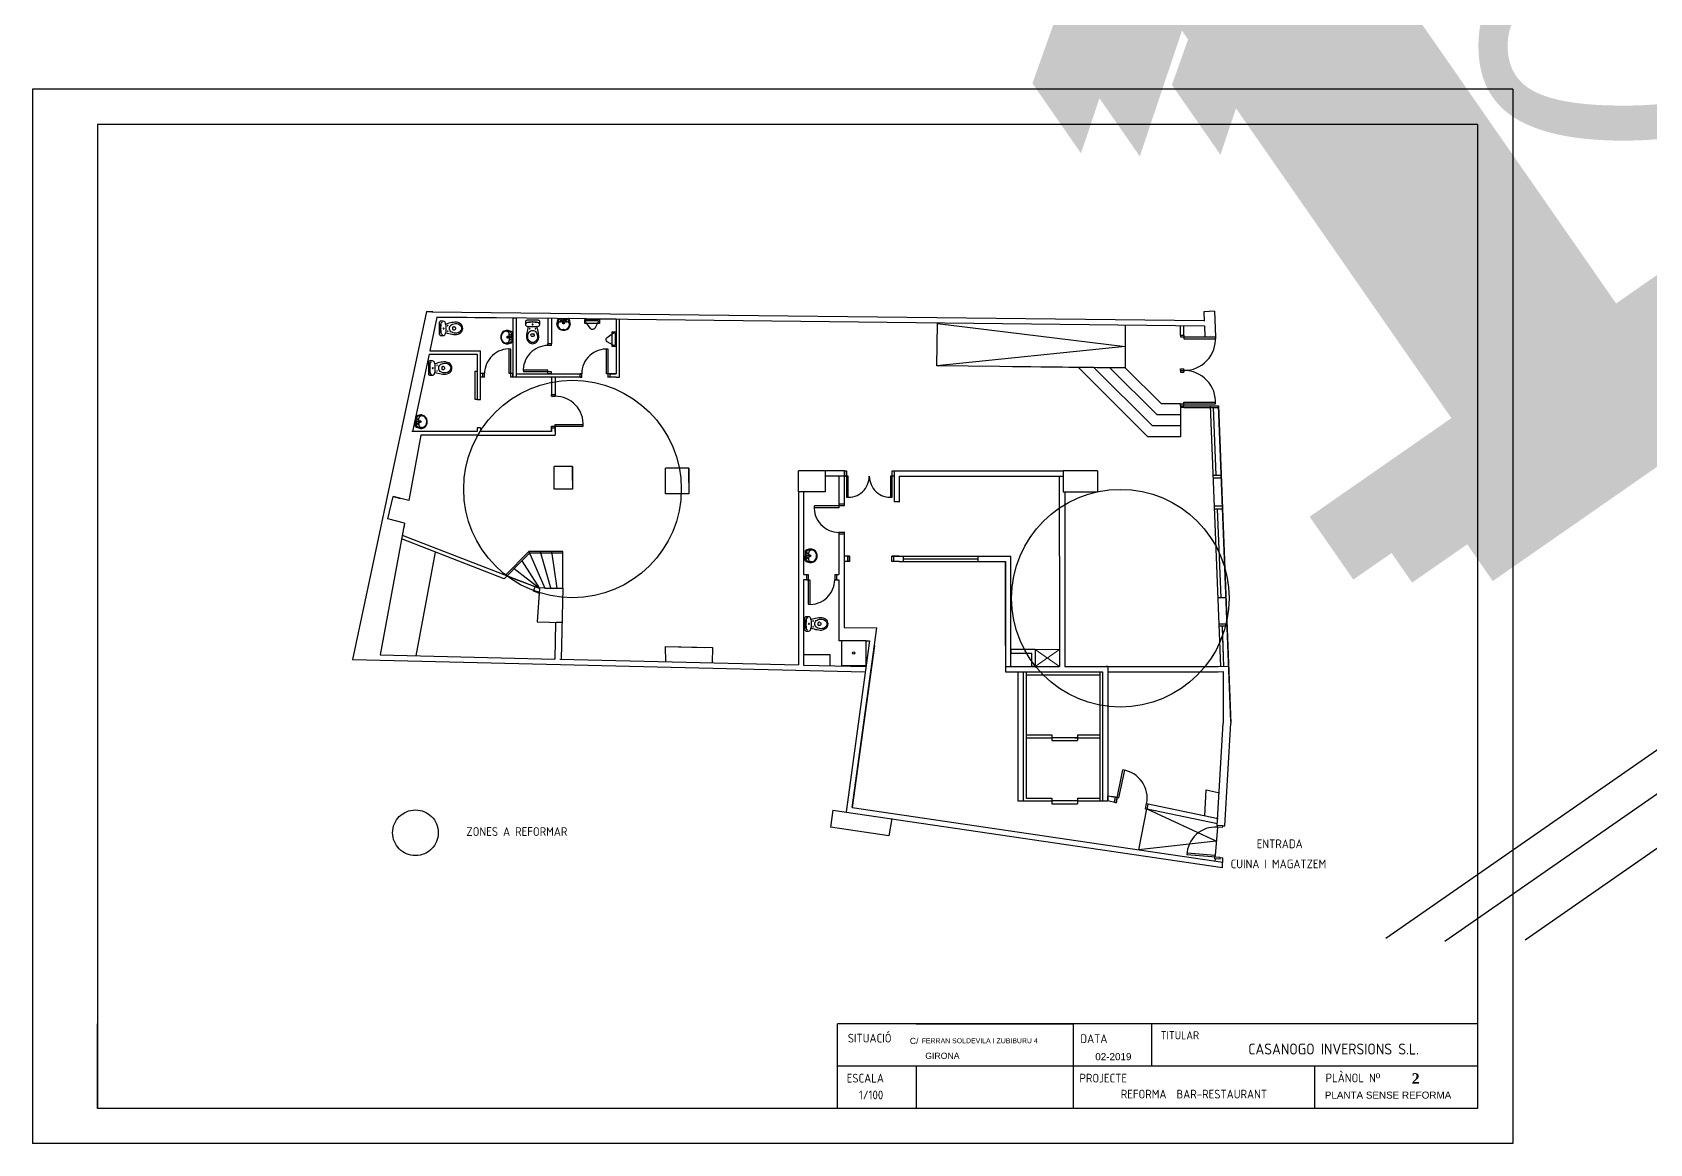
# Model space of a CAD drawing. Header units: millimetres. Extents: x 7 to 259, y -45 to 103.
# Drawn here: x 188.57 to 194.31, y 78.81 to 82.74 of the extents above; entities that cross this region are included whole.
import ezdxf

# ---------------------------------------------------------------- set-up
doc = ezdxf.new("R2010")
doc.units = ezdxf.units.MM
doc.linetypes.add('CONTINUA', pattern=[0])
doc.linetypes.add('LÍNEAS_OCULTAS2', pattern=[4.7625, 3.175, -1.5875])
for name, color, linetype in [('CAJETI1', 5, 'Continuous'), ('cotes', 95, 'Continuous'), ('emergencia', 97, 'Continuous'), ('estructura', 5, 'Continuous'), ('maquiactual', 90, 'Continuous'), ('OFICINES', 6, 'Continuous'), ('portes', 4, 'Continuous')]:
    doc.layers.add(name, color=color, linetype=linetype)
doc.layers.add('ELECTRIC', color=86, linetype='Continuous', lineweight=9)
doc.styles.add('ISO', font='isocp.shx')
doc.styles.get("Standard").update_dxf_attribs({"font": 'arial.ttf'})
doc.styles.add('TECHNICLIGHT', font='timesbd.ttf', dxfattribs={"height": 2})
doc.dimstyles.new('ISO-25', dxfattribs={"dimtxt": 2.5, "dimasz": 2.5, "dimexe": 1.25, "dimexo": 0.625, "dimtad": 1, "dimtxsty": 'Standard', "dimcen": 2.5, "dimadec": 0, "dimazin": 0, "dimtfac": 1, "dimtmove": 0, "dimatfit": 3, "dimfxl": 1, "dimarcsym": 0})

# ---------------------------------------------------------------- blocks, each defined once
blk = doc.blocks.new('*D38')
at = {"layer": 'cotes', "color": 0, "lineweight": -2, "transparency": 16777216}
for p, q in [((195.5336, 89.569), (195.5336, 90.769)), ((195.5336, 88.369), (195.5336, 87.9904)), ((196.107, 88.369), (196.7836, 88.369)), ((196.1045, 87.9904), (196.7836, 87.9904)), ((195.5336, 86.7904), (195.5336, 81.7408))]:
    blk.add_line(p, q, dxfattribs=at)
at = {"layer": 'cotes', "color": 0, "transparency": 16777216}
for points in [[(195.3336, 89.569), (195.7336, 89.569), (195.5336, 88.369)], [(195.3336, 86.7904), (195.7336, 86.7904), (195.5336, 87.9904)]]:
    blk.add_solid(points, dxfattribs=at)
at = {"layer": 'Defpoints', "color": 0, "transparency": 16777216}
for p in [(195.482, 88.369), (195.4795, 87.9904), (195.5336, 87.9904)]:
    blk.add_point(p, dxfattribs=at)
at = {"layer": 'cotes', "color": 0, "transparency": 16777216, "insert": (194.3077, 83.6656), "char_height": 1, "attachment_point": 5, "rotation": 90}
blk.add_mtext('0,38', dxfattribs=at)
blk = doc.blocks.new('*D39')
at = {"layer": 'cotes', "color": 0, "lineweight": -2, "transparency": 16777216}
for p, q in [((195.0801, 89.6875), (195.0801, 90.8875)), ((194.5098, 88.4875), (193.8301, 88.4875)), ((195.0801, 88.4875), (195.0801, 87.9879)), ((194.5098, 87.9879), (193.8301, 87.9879)), ((195.0801, 86.7879), (195.0801, 82.5098))]:
    blk.add_line(p, q, dxfattribs=at)
at = {"layer": 'cotes', "color": 0, "transparency": 16777216}
for points in [[(194.8801, 89.6875), (195.2801, 89.6875), (195.0801, 88.4875)], [(194.8801, 86.7879), (195.2801, 86.7879), (195.0801, 87.9879)]]:
    blk.add_solid(points, dxfattribs=at)
at = {"layer": 'Defpoints', "color": 0, "transparency": 16777216}
for p in [(195.1348, 88.4875), (195.0801, 87.9879), (195.1348, 87.9879)]:
    blk.add_point(p, dxfattribs=at)
at = {"layer": 'cotes', "color": 0, "transparency": 16777216, "insert": (193.8542, 84.0488), "char_height": 1, "attachment_point": 5, "rotation": 90}
blk.add_mtext('0,5', dxfattribs=at)
blk = doc.blocks.new('*D40')
at = {"layer": 'Defpoints', "color": 0, "linetype": 'LÍNEAS_OCULTAS2', "transparency": 16777216}
for p in [(202.0618, 85.5769), (201.9079, 85.4698)]:
    blk.add_point(p, dxfattribs=at)
at = {"layer": 'maquiactual', "color": 0, "linetype": 'LÍNEAS_OCULTAS2', "lineweight": -2, "transparency": 16777216}
blk.add_line((193.3718, 79.5334), (200.0093, 84.1495), dxfattribs=at)
at = {"layer": 'maquiactual', "color": 0, "linetype": 'LÍNEAS_OCULTAS2', "transparency": 16777216}
blk.add_solid([(199.7714, 84.4916), (200.2472, 83.8074), (202.0618, 85.5769)], dxfattribs=at)
at = {"layer": 'maquiactual', "color": 0, "linetype": 'LÍNEAS_OCULTAS2', "transparency": 16777216, "insert": (194.4497, 82.8743), "char_height": 2.5, "attachment_point": 5, "rotation": 34.81673}
blk.add_mtext('1,5', dxfattribs=at)
blk = doc.blocks.new('*D41')
at = {"layer": 'Defpoints', "color": 0, "linetype": 'LÍNEAS_OCULTAS2', "transparency": 16777216}
for p in [(202.2703, 85.5662), (202.1164, 85.4592)]:
    blk.add_point(p, dxfattribs=at)
at = {"layer": 'maquiactual', "color": 0, "linetype": 'LÍNEAS_OCULTAS2', "lineweight": -2, "transparency": 16777216}
blk.add_line((193.5802, 79.5227), (200.2178, 84.1388), dxfattribs=at)
at = {"layer": 'maquiactual', "color": 0, "linetype": 'LÍNEAS_OCULTAS2', "transparency": 16777216}
blk.add_solid([(199.9799, 84.4809), (200.4557, 83.7968), (202.2703, 85.5662)], dxfattribs=at)
at = {"layer": 'maquiactual', "color": 0, "linetype": 'LÍNEAS_OCULTAS2', "transparency": 16777216, "insert": (194.6582, 82.8636), "char_height": 2.5, "attachment_point": 5, "rotation": 34.81673}
blk.add_mtext('1,5', dxfattribs=at)
blk = doc.blocks.new('*D42')
at = {"layer": 'Defpoints', "color": 0, "linetype": 'LÍNEAS_OCULTAS2', "transparency": 16777216}
for p in [(202.5563, 85.5716), (202.4024, 85.4645)]:
    blk.add_point(p, dxfattribs=at)
at = {"layer": 'maquiactual', "color": 0, "linetype": 'LÍNEAS_OCULTAS2', "lineweight": -2, "transparency": 16777216}
blk.add_line((193.8662, 79.5281), (200.5038, 84.1442), dxfattribs=at)
at = {"layer": 'maquiactual', "color": 0, "linetype": 'LÍNEAS_OCULTAS2', "transparency": 16777216}
blk.add_solid([(200.2659, 84.4863), (200.7417, 83.8021), (202.5563, 85.5716)], dxfattribs=at)
at = {"layer": 'maquiactual', "color": 0, "linetype": 'LÍNEAS_OCULTAS2', "transparency": 16777216, "insert": (194.9442, 82.869), "char_height": 2.5, "attachment_point": 5, "rotation": 34.81673}
blk.add_mtext('1,5', dxfattribs=at)
blk = doc.blocks.new('VI-IN')
for p, q in [((-0.048, -0.423), (-0.048, -0.403)), ((0, -0.04), (-0.011, -0.04)), ((0, -0.04), (0.011, -0.04)), ((0.048, -0.423), (0.048, -0.403))]:
    blk.add_line(p, q)
blk.add_lwpolyline([(-0.163, -0.358, -0.0164), (-0.122, -0.18, -0.014244), (-0.146, -0.175, -0.379899), (-0.203, -0.112), (-0.203, -0.04, -0.414214), (-0.163, 0), (0, 0), (0.163, 0, -0.414214), (0.203, -0.04), (0.203, -0.112, -0.379899), (0.146, -0.175, -0.014244), (0.122, -0.18, -0.0164), (0.163, -0.358, -0.034533), (0.175, -0.44, -0.180901), (0.118, -0.613, -0.210568), (0, -0.665, -0.210568), (-0.118, -0.613, -0.180901), (-0.175, -0.44, -0.034533)], format="xyb", close=True)
for centre, radius in [((-0.08, -0.24), 0.0075), ((0, -0.122), 0.0135), ((0, -0.122), 0.0135), ((0.08, -0.24), 0.0075)]:
    blk.add_circle(centre, radius)
for centre, radius, start, end in [((-0.139, -0.089), 0.04, 96.2719, 180), ((-0.14, -0.096), 0.04, 96.2141, 169.7572), ((0, -1.201), 1.154, 90.0008, 97.203), ((0, -1.197), 1.157, 90.0008, 97.1409), ((0.079, -0.461), 0.216, 168.3805, 209.1161), ((0.112, -0.468), 0.25, 152.5973, 168.3805), ((0, 1.219), 1.404, 264.9986, 270), ((-0.007, -0.406), 0.116, 96.2419, 152.5973), ((-0.033, -0.403), 0.015, 96.6492, 180), ((-0.018, -0.423), 0.03, 180, 233.1301), ((0, -0.399), 0.06, 233.1301, 270), ((0, -0.686), 0.3, 90, 96.6492), ((0, -0.47), 0.18, 90, 96.2419), ((0, -1.197), 1.157, 82.8591, 89.9992), ((0, -1.201), 1.154, 82.797, 89.9992), ((0, 1.219), 1.404, 270, 275.0014), ((0, -0.47), 0.18, 83.7581, 90), ((0, -0.686), 0.3, 83.3508, 90), ((0, -0.399), 0.06, 270, 306.8699), ((0.007, -0.406), 0.116, 27.4027, 83.7581), ((0.033, -0.403), 0.015, 0, 83.3508), ((0.018, -0.423), 0.03, 306.8699, 0), ((-0.112, -0.468), 0.25, 11.6195, 27.4027), ((-0.079, -0.461), 0.216, 330.8839, 11.6195), ((0.139, -0.089), 0.04, 0, 83.7281), ((0.14, -0.096), 0.04, 10.2428, 83.7859), ((0, -0.505), 0.126, 209.1161, 270), ((0, -0.505), 0.126, 270, 330.8839)]:
    blk.add_arc(centre, radius, start, end)
blk = doc.blocks.new('Vic-WC')
at = {"xscale": -1}
blk.add_blockref('VI-IN', (0, 0), dxfattribs=at)

msp = doc.modelspace()

# ---------------------------------------------------------------- linework, layer by layer
at = {"color": 6}
for p, q in [((190.4381, 81.7304), (190.4558, 81.7304)), ((190.4381, 81.7304), (190.4735, 81.7304)), ((190.4558, 81.728), (190.4443, 81.728)), ((190.4558, 81.728), (190.4673, 81.728)), ((190.2628, 81.6741), (190.2628, 81.676)), ((190.2628, 81.6643), (190.2628, 81.6741)), ((190.2718, 81.6643), (190.2718, 81.6758)), ((190.2742, 81.6821), (190.2742, 81.6643)), ((190.2742, 81.6821), (190.2742, 81.6466)), ((190.446, 81.719), (190.4442, 81.719)), ((190.4558, 81.719), (190.446, 81.719)), ((190.4558, 81.719), (190.4656, 81.719)), ((190.4656, 81.719), (190.4675, 81.719)), ((190.2628, 81.6643), (190.2628, 81.6546)), ((190.2628, 81.6546), (190.2628, 81.6527)), ((190.2718, 81.6643), (190.2718, 81.6529)), ((189.9304, 81.3477), (189.9319, 81.3832)), ((189.9304, 81.3477), (189.9311, 81.3655)), ((189.9336, 81.3654), (189.9331, 81.3539)), ((189.9336, 81.3654), (189.934, 81.3768)), ((189.9421, 81.3552), (189.942, 81.3534)), ((189.9425, 81.365), (189.9421, 81.3552)), ((189.9425, 81.365), (189.9429, 81.3748)), ((189.9429, 81.3748), (189.943, 81.3766)), ((191.3128, 80.8723), (191.3142, 80.9078)), ((191.3128, 80.8723), (191.3135, 80.89)), ((191.3159, 80.8899), (191.3154, 80.8785)), ((191.3159, 80.8899), (191.3163, 80.9014)), ((191.3245, 80.8798), (191.3244, 80.8779)), ((191.3249, 80.8896), (191.3245, 80.8798)), ((191.3249, 80.8896), (191.3252, 80.8993)), ((191.3252, 80.8993), (191.3253, 80.9012))]:
    msp.add_line(p, q, dxfattribs=at)
for p, q in [((192.7852, 80.4982), (192.7852, 80.497)), ((192.7295, 79.9681), (192.7349, 80.0595)), ((191.4106, 79.9882), (191.4021, 79.9268)), ((191.6197, 79.9577), (191.6095, 79.8966)), ((191.6095, 79.8966), (191.4021, 79.9268))]:
    msp.add_line(p, q)
for centre, radius in [((190.4558, 81.7236), 0.00161), ((190.2581, 81.6643), 0.00322), ((190.2669, 81.6728), 0.00161), ((190.4474, 81.7231), 0.00161), ((190.4558, 81.7143), 0.00322), ((190.4558, 81.7143), 0.00211), ((190.4643, 81.7231), 0.00161), ((190.2581, 81.6643), 0.00211), ((190.2669, 81.6559), 0.00161), ((190.2674, 81.6643), 0.00161), ((189.9379, 81.3652), 0.00161), ((189.9381, 81.3567), 0.00161), ((189.9387, 81.3736), 0.00161), ((189.9472, 81.3648), 0.00322), ((189.9472, 81.3648), 0.00211), ((191.3202, 80.8898), 0.00161), ((191.3204, 80.8813), 0.00161), ((191.3211, 80.8982), 0.00161), ((191.3295, 80.8894), 0.00322), ((191.3295, 80.8894), 0.00211)]:
    msp.add_circle(centre, radius, dxfattribs=at)
for centre, radius, start, end in [((190.4395, 81.7098), 0.0382, 9.93381, 9.93381), ((190.4731, 81.7098), 0.041, 150.4514, 172.13589), ((190.4381, 81.7296), 0.000804, 90, 150.4514), ((190.4593, 81.7078), 0.0264, 135.30897, 144.52815), ((190.4443, 81.7227), 0.00533, 90, 135.30897), ((190.4673, 81.7227), 0.00533, 44.69103, 90), ((190.4523, 81.7078), 0.0264, 35.47185, 44.69103), ((190.4735, 81.7296), 0.000804, 29.5486, 90), ((190.4386, 81.7098), 0.041, 7.86411, 29.5486), ((190.2535, 81.6807), 0.0382, 279.93381, 279.93381), ((190.2659, 81.6643), 0.0332, 172.78029, 180), ((190.2553, 81.6657), 0.0225, 97.83248, 172.7669), ((190.2659, 81.6643), 0.0313, 172.78029, 187.21971), ((190.2553, 81.6657), 0.0205, 97.83248, 172.7669), ((190.2516, 81.6732), 0.0122, 39.13753, 113.48929), ((190.2548, 81.6655), 0.0226, 84.81295, 96.58061), ((190.2548, 81.6655), 0.0207, 84.81295, 96.58061), ((190.2535, 81.648), 0.0382, 81.85975, 85.30786), ((190.2535, 81.648), 0.0401, 81.96112, 85.30786), ((190.2554, 81.6668), 0.0194, 53.50796, 79.4742), ((190.2535, 81.6471), 0.041, 60.4514, 82.13589), ((190.2544, 81.6757), 0.00841, 2.14023, 38.23376), ((190.2516, 81.6608), 0.0264, 45.30897, 54.52815), ((190.2664, 81.6758), 0.00533, 0, 45.30897), ((190.2734, 81.6821), 0.000804, 0, 60.4514), ((190.4547, 81.711), 0.0226, 174.81295, 186.58061), ((190.4722, 81.7098), 0.0401, 171.96112, 175.30786), ((190.4545, 81.7115), 0.0225, 187.83248, 262.7669), ((190.4547, 81.711), 0.0207, 174.81295, 186.58061), ((190.4722, 81.7098), 0.0382, 171.85975, 175.30786), ((190.4545, 81.7115), 0.0205, 187.83248, 262.7669), ((190.4534, 81.7116), 0.0194, 143.50796, 169.4742), ((190.447, 81.7078), 0.0122, 129.13753, 203.48929), ((190.4445, 81.7106), 0.00841, 92.14023, 128.23376), ((190.4558, 81.7221), 0.0332, 262.78029, 270), ((190.4558, 81.7221), 0.0313, 262.78029, 277.21971), ((190.4558, 81.7221), 0.0332, 270, 277.21971), ((190.4572, 81.7115), 0.0205, 277.2331, 352.16752), ((190.4572, 81.7115), 0.0225, 277.2331, 352.16752), ((190.4671, 81.7106), 0.00841, 51.76624, 87.85977), ((190.4647, 81.7078), 0.0122, 336.51071, 50.86247), ((190.4582, 81.7116), 0.0194, 10.5258, 36.49204), ((190.4395, 81.7098), 0.0382, 4.69214, 8.14025), ((190.4569, 81.711), 0.0207, 353.41939, 5.18705), ((190.4395, 81.7098), 0.0401, 4.69214, 8.03888), ((190.4569, 81.711), 0.0226, 353.41939, 5.18705), ((190.2659, 81.6643), 0.0332, 180, 187.21971), ((190.2553, 81.663), 0.0225, 187.2331, 262.16752), ((190.2553, 81.663), 0.0205, 187.2331, 262.16752), ((190.2516, 81.6555), 0.0122, 246.51071, 320.86247), ((190.2548, 81.6632), 0.0226, 263.41939, 275.18705), ((190.2548, 81.6632), 0.0207, 263.41939, 275.18705), ((190.2535, 81.6807), 0.0382, 274.69214, 278.14025), ((190.2535, 81.6807), 0.0401, 274.69214, 278.03888), ((190.2554, 81.6619), 0.0194, 280.5258, 306.49204), ((190.2535, 81.6816), 0.041, 277.86411, 299.5486), ((190.2544, 81.653), 0.00841, 321.76624, 357.85977), ((190.2516, 81.6679), 0.0264, 305.47185, 314.69103), ((190.2664, 81.6529), 0.00533, 314.69103, 0), ((190.2734, 81.6466), 0.000804, 299.5486, 0), ((189.9511, 81.3483), 0.0382, 97.64159, 97.64159), ((189.9327, 81.3831), 0.000804, 117.25639, 177.70778), ((189.9511, 81.3474), 0.041, 95.5719, 117.25639), ((189.9535, 81.3611), 0.0264, 123.17964, 132.39881), ((189.95, 81.3671), 0.0194, 98.23359, 124.19982), ((189.9514, 81.376), 0.00841, 139.47403, 175.56755), ((189.9541, 81.3734), 0.0122, 64.21849, 138.57025), ((189.9511, 81.3483), 0.0401, 92.39992, 95.74667), ((189.9511, 81.3483), 0.0382, 92.39992, 95.84804), ((189.9506, 81.3658), 0.0226, 81.12717, 92.89484), ((189.9506, 81.3658), 0.0207, 81.12717, 92.89484), ((189.9501, 81.366), 0.0205, 4.94089, 79.8753), ((189.9501, 81.366), 0.0225, 4.94089, 79.8753), ((189.9312, 81.3477), 0.000804, 177.70778, 238.15918), ((189.9524, 81.3819), 0.041, 238.15918, 259.84367), ((189.9384, 81.3537), 0.00533, 177.70778, 223.01675), ((189.9393, 81.3766), 0.00533, 132.39881, 177.70778), ((189.9538, 81.3681), 0.0264, 223.01675, 232.23593), ((189.9498, 81.3623), 0.0194, 231.21575, 257.18198), ((189.9505, 81.3534), 0.00841, 179.84802, 215.94154), ((189.9534, 81.3557), 0.0122, 216.84532, 291.19708), ((189.9524, 81.381), 0.0401, 259.6689, 263.01565), ((189.9524, 81.381), 0.0382, 259.56753, 263.01565), ((189.9505, 81.3636), 0.0226, 262.52073, 274.28839), ((189.9505, 81.3636), 0.0207, 262.52073, 274.28839), ((189.95, 81.3634), 0.0205, 275.54027, 350.47468), ((189.95, 81.3634), 0.0225, 275.54027, 350.47468), ((189.9394, 81.3651), 0.0313, 350.48807, 4.92749), ((189.9394, 81.3651), 0.0332, 350.48807, 357.70778), ((189.9394, 81.3651), 0.0332, 357.70778, 4.92749), ((191.3334, 80.8729), 0.0382, 97.64159, 97.64159), ((191.3136, 80.8723), 0.000804, 177.70778, 238.15918), ((191.3348, 80.9064), 0.041, 238.15918, 259.84367), ((191.315, 80.9077), 0.000804, 117.25639, 177.70778), ((191.3334, 80.872), 0.041, 95.5719, 117.25639), ((191.3208, 80.8783), 0.00533, 177.70778, 223.01675), ((191.3217, 80.9012), 0.00533, 132.39881, 177.70778), ((191.3362, 80.8926), 0.0264, 223.01675, 232.23593), ((191.3359, 80.8856), 0.0264, 123.17964, 132.39881), ((191.3321, 80.8869), 0.0194, 231.21575, 257.18198), ((191.3323, 80.8917), 0.0194, 98.23359, 124.19982), ((191.3328, 80.8779), 0.00841, 179.84802, 215.94154), ((191.3337, 80.9006), 0.00841, 139.47403, 175.56755), ((191.3357, 80.8803), 0.0122, 216.84532, 291.19708), ((191.3364, 80.898), 0.0122, 64.21849, 138.57025), ((191.3347, 80.9055), 0.0401, 259.6689, 263.01565), ((191.3347, 80.9055), 0.0382, 259.56753, 263.01565), ((191.3334, 80.8729), 0.0401, 92.39992, 95.74667), ((191.3334, 80.8729), 0.0382, 92.39992, 95.84804), ((191.3328, 80.8881), 0.0226, 262.52073, 274.28839), ((191.3328, 80.8881), 0.0207, 262.52073, 274.28839), ((191.3329, 80.8904), 0.0226, 81.12717, 92.89484), ((191.3329, 80.8904), 0.0207, 81.12717, 92.89484), ((191.3323, 80.8879), 0.0205, 275.54027, 350.47468), ((191.3323, 80.8879), 0.0225, 275.54027, 350.47468), ((191.3324, 80.8906), 0.0205, 4.94089, 79.8753), ((191.3324, 80.8906), 0.0225, 4.94089, 79.8753), ((191.3217, 80.8897), 0.0313, 350.48807, 4.92749), ((191.3217, 80.8897), 0.0332, 350.48807, 357.70778), ((191.3217, 80.8897), 0.0332, 357.70778, 4.92749)]:
    msp.add_arc(centre, radius, start, end, dxfattribs=at)
at = {"color": 6, "linetype": 'ByBlock'}
for p in [(190.2517, 81.6854), (190.255, 81.6881), (190.2628, 81.6741), (190.4321, 81.7112), (190.4348, 81.708), (190.446, 81.719), (190.4537, 81.7143), (190.4548, 81.7227), (190.4558, 81.6909), (190.4569, 81.7248), (190.4579, 81.7143), (190.4768, 81.7082), (190.4796, 81.7108), (190.2346, 81.6643), (190.252, 81.6433), (190.2546, 81.6406), (190.2581, 81.6665), (190.2581, 81.6622), (190.2665, 81.6654), (190.2685, 81.6633), (189.9517, 81.3884), (189.9541, 81.3856), (189.9368, 81.3663), (189.9388, 81.3641), (189.9421, 81.3552), (189.9471, 81.3627), (189.9473, 81.3669), (189.9493, 81.341), (189.9527, 81.3436), (189.9706, 81.3639), (191.3191, 80.8908), (191.3211, 80.8887), (191.3245, 80.8798), (191.3295, 80.8873), (191.3296, 80.8915), (191.3317, 80.8655), (191.334, 80.913), (191.3351, 80.8681), (191.3365, 80.9101), (191.353, 80.8885)]:
    msp.add_point(p, dxfattribs=at)
at = {"layer": 'CAJETI1'}
for p, q in [((188.572, 82.5431), (188.572, 78.8056)), ((191.197, 82.5431), (188.572, 82.5431)), ((193.822, 82.5431), (191.197, 82.5431)), ((193.822, 82.5431), (193.822, 78.8056)), ((188.8025, 82.4181), (188.8025, 78.9306)), ((191.197, 78.8056), (188.572, 78.8056)), ((193.822, 78.8056), (191.197, 78.8056))]:
    msp.add_line(p, q, dxfattribs=at)
at = {"layer": 'CAJETI1', "color": 5}
for p, q in [((193.697, 82.4181), (188.8025, 82.4181)), ((193.697, 82.4181), (193.697, 78.9306)), ((193.697, 79.2306), (191.4275, 79.2306)), ((193.697, 79.0806), (191.4275, 79.0806)), ((193.697, 78.9306), (188.8025, 78.9306))]:
    msp.add_line(p, q, dxfattribs=at)
at = {"layer": 'CAJETI1', "linetype": 'CONTINUA'}
for p, q in [((188.8025, 78.9306), (188.8025, 79.2306)), ((191.4275, 78.9306), (191.4275, 79.2306))]:
    msp.add_line(p, q, dxfattribs=at)
at = {"layer": 'ELECTRIC'}
for p, q in [((192.1285, 80.5568), (192.1285, 80.4966)), ((192.1285, 80.4966), (192.2146, 80.5568)), ((192.1285, 80.5568), (192.2146, 80.4966))]:
    msp.add_line(p, q, dxfattribs=at)
msp.add_lwpolyline([(192.1285, 80.4966), (192.2146, 80.4966), (192.2146, 80.5568), (192.1285, 80.5568)], dxfattribs=at)
at = {"layer": 'emergencia', "color": 5}
for p, q in [((191.7059, 79.2306), (192.2627, 79.2306)), ((192.2627, 79.2306), (192.2627, 78.9306)), ((192.5408, 79.2306), (192.5408, 79.0806)), ((191.7059, 79.0806), (191.7059, 78.9306)), ((193.119, 79.0806), (193.119, 78.9306))]:
    msp.add_line(p, q, dxfattribs=at)
at = {"layer": 'estructura'}
for p, q in [((189.9697, 81.7549), (189.7071, 80.5215)), ((189.9916, 81.7541), (189.9695, 81.7541)), ((190.0067, 81.7352), (189.9814, 81.6162)), ((189.9883, 81.7542), (192.7274, 81.7236)), ((190.6417, 81.7281), (190.0067, 81.7352)), ((190.0067, 81.7352), (190.2754, 81.7322)), ((190.2754, 81.7322), (190.2879, 81.7322)), ((190.2754, 81.7322), (190.2754, 81.7322)), ((190.2754, 81.7322), (190.2879, 81.7322)), ((190.2754, 81.7322), (190.2754, 81.5221)), ((190.2879, 81.7322), (190.2879, 81.5221)), ((190.2879, 81.7321), (190.2879, 81.5346)), ((190.4004, 81.7308), (190.4004, 81.6409)), ((190.4129, 81.7307), (190.4129, 81.6409)), ((190.5803, 81.7288), (192.7281, 81.7048)), ((190.6417, 81.7281), (190.6417, 81.5346)), ((190.6542, 81.5221), (190.6542, 81.728)), ((192.7645, 81.756), (192.7262, 81.7545)), ((192.7262, 81.7545), (192.7275, 81.7213)), ((192.7645, 81.756), (192.768, 81.6649)), ((191.7797, 81.5631), (191.7814, 81.7131)), ((191.7814, 81.7131), (192.4472, 81.6307)), ((192.4472, 81.7064), (192.4472, 81.5557)), ((192.4472, 81.7057), (192.4472, 81.5557)), ((192.643, 81.6711), (192.643, 81.7035)), ((192.643, 81.6711), (192.6555, 81.6711)), ((192.6555, 81.6711), (192.6555, 81.7033)), ((192.7281, 81.7048), (192.7297, 81.6649)), ((189.9814, 81.6162), (190.1614, 81.6162)), ((190.1614, 81.4432), (190.1614, 81.6162)), ((192.4472, 81.631), (191.7797, 81.5631)), ((192.7297, 81.6649), (192.768, 81.6649)), ((189.9787, 81.6037), (189.9203, 81.3296)), ((189.9787, 81.6037), (190.1489, 81.6037)), ((190.1489, 81.6037), (190.1489, 81.4432)), ((192.4472, 81.5557), (191.7797, 81.5631)), ((192.0478, 81.5601), (192.4472, 81.5557)), ((192.5281, 81.3111), (192.2805, 81.5575)), ((192.5441, 81.3499), (192.3361, 81.5569)), ((192.5601, 81.3886), (192.3916, 81.5563)), ((192.5761, 81.4274), (192.4472, 81.5557)), ((190.1691, 81.5349), (190.1614, 81.5349)), ((190.1691, 81.5221), (190.1614, 81.5221)), ((190.5204, 81.5221), (190.2754, 81.5221)), ((190.2879, 81.5346), (190.5204, 81.5346)), ((190.4254, 81.5221), (190.4129, 81.5221)), ((190.4129, 81.5221), (190.4129, 81.4549)), ((190.4254, 81.5221), (190.4254, 81.4549)), ((190.6204, 81.5346), (190.6417, 81.5346)), ((190.6417, 81.5346), (190.6204, 81.5346)), ((190.6417, 81.5221), (190.6204, 81.5221)), ((190.6417, 81.5221), (190.6542, 81.5221)), ((190.1489, 81.4432), (190.1614, 81.4432)), ((192.5488, 81.3999), (192.5488, 81.3999)), ((192.643, 81.3886), (192.5601, 81.3886)), ((192.643, 81.4274), (192.5761, 81.4274)), ((192.643, 81.4274), (192.643, 81.3886)), ((192.643, 81.4211), (192.6555, 81.4211)), ((192.643, 81.4211), (192.643, 81.4149)), ((192.6555, 81.4149), (192.643, 81.4149)), ((192.643, 81.3886), (192.643, 81.3499)), ((192.6555, 81.4211), (192.7776, 81.4211)), ((192.6555, 81.4149), (192.7776, 81.4149)), ((192.7485, 81.4211), (192.7848, 80.497)), ((192.7772, 81.4211), (192.8213, 80.3015)), ((192.7776, 81.4211), (192.8219, 80.2956)), ((190.1489, 81.3296), (189.9177, 81.3296)), ((190.1489, 81.3296), (189.9177, 81.3296)), ((190.1489, 81.3296), (189.9203, 81.3296)), ((190.1489, 81.3432), (190.1489, 81.3296)), ((190.1614, 81.3432), (190.1489, 81.3432)), ((190.1614, 81.3432), (190.1614, 81.3296)), ((190.4129, 81.3296), (190.1614, 81.3296)), ((190.4129, 81.3486), (190.4129, 81.3296)), ((190.4129, 81.3296), (190.4129, 81.3486)), ((190.4129, 81.3424), (190.4254, 81.3424)), ((190.4254, 81.3296), (190.4254, 81.3549)), ((190.4254, 81.3486), (190.4254, 81.3296)), ((190.4254, 81.3296), (190.4254, 81.3171)), ((192.643, 81.3499), (192.5441, 81.3499)), ((192.643, 81.3499), (192.643, 81.3111)), ((189.9496, 81.3171), (189.9068, 81.0853)), ((189.9496, 81.3171), (189.9068, 81.0853)), ((190.1489, 81.3171), (189.9496, 81.3171)), ((190.1489, 81.3171), (190.4254, 81.3171)), ((192.643, 81.3111), (192.5281, 81.3111)), ((190.4873, 81.2059), (190.4223, 81.2059)), ((190.4223, 81.1259), (190.4223, 81.2059)), ((190.4873, 81.1559), (190.4873, 81.2059)), ((190.4873, 81.2059), (190.4873, 81.1259)), ((190.4873, 81.1994), (190.4873, 81.1259)), ((190.8173, 81.1094), (190.8173, 81.1994)), ((190.8505, 81.1994), (190.8173, 81.1994)), ((190.9005, 81.1994), (190.8505, 81.1994)), ((190.9005, 81.1994), (190.8999, 81.1094)), ((190.9005, 81.1494), (190.9005, 81.1994)), ((190.9005, 81.1994), (190.9005, 81.1094)), ((191.4525, 81.1904), (191.2885, 81.1904)), ((191.3837, 81.1904), (191.2885, 81.1904)), ((191.2885, 81.1407), (191.2885, 81.1904)), ((191.3837, 81.1904), (191.3837, 81.1407)), ((191.3837, 81.1904), (191.3837, 81.1154)), ((191.4485, 81.1716), (191.3837, 81.1716)), ((191.4322, 81.1716), (191.4322, 81.0723)), ((191.4525, 81.1716), (191.4409, 81.1716)), ((191.4525, 81.1716), (191.4409, 81.1716)), ((191.451, 81.1716), (191.451, 81.0723)), ((191.4525, 81.1904), (191.4525, 81.1716)), ((191.4525, 81.1904), (191.4588, 81.1904)), ((191.4525, 81.1716), (191.465, 81.1716)), ((191.6213, 81.1904), (192.2271, 81.1904)), ((191.6275, 81.1904), (191.6275, 81.0803)), ((191.6463, 81.1716), (192.2271, 81.1716)), ((191.6463, 81.1716), (191.6463, 81.0949)), ((191.6463, 81.1716), (191.6463, 81.0791)), ((192.2146, 80.8879), (192.2146, 81.1716)), ((192.3496, 81.1904), (192.2271, 81.1904)), ((192.2271, 81.1904), (192.2271, 81.1154)), ((192.3496, 81.1904), (192.3496, 81.1404)), ((192.3496, 81.1904), (192.3496, 81.1154)), ((192.7873, 81.1645), (192.7585, 81.1645)), ((192.7873, 81.1645), (192.7585, 81.1645)), ((189.8324, 81.0201), (189.8516, 81.0991)), ((189.9068, 81.0853), (189.8516, 81.0991)), ((189.8516, 81.099), (189.8516, 81.099)), ((189.8516, 81.099), (189.878, 81.0926)), ((190.4873, 81.1259), (190.4223, 81.1259)), ((190.9005, 81.1094), (190.8173, 81.1094)), ((190.9005, 81.1494), (190.9005, 81.1494)), ((191.2883, 81.1154), (191.2883, 81.1407)), ((191.2883, 81.1154), (191.2883, 80.5026)), ((191.3837, 81.1154), (191.2883, 81.1154)), ((191.3071, 81.1154), (191.3071, 80.8431)), ((191.3071, 81.1154), (191.3071, 80.8243)), ((192.2271, 81.1154), (192.3496, 81.1154)), ((192.2333, 81.1154), (192.2333, 80.4966)), ((191.6463, 81.0803), (191.6275, 81.0803)), ((192.7913, 81.0646), (192.7625, 81.0646)), ((189.892, 81.0052), (189.8057, 80.5378)), ((189.892, 81.0052), (189.8324, 81.0201)), ((189.892, 81.0052), (189.889, 80.9889)), ((190.245, 80.8079), (189.8806, 80.9491)), ((190.3698, 80.7729), (189.8851, 80.9608)), ((191.4321, 80.9737), (191.4321, 80.8233)), ((191.4508, 80.9737), (191.4508, 80.6348)), ((190.0001, 80.9025), (189.9322, 80.5348)), ((190.3075, 80.8712), (190.245, 80.8079)), ((190.2491, 80.8194), (190.333, 80.9046)), ((190.3324, 80.904), (190.3006, 80.8722)), ((190.3347, 80.8988), (190.3075, 80.8712)), ((190.3075, 80.8712), (190.3698, 80.7729)), ((190.3324, 80.904), (190.3889, 80.774)), ((190.4527, 80.904), (190.333, 80.9046)), ((190.4527, 80.8983), (190.3347, 80.8988)), ((190.4128, 80.9042), (190.373, 80.9042)), ((190.373, 80.9042), (190.4108, 80.7727)), ((190.4527, 80.904), (190.4128, 80.9042)), ((190.4128, 80.9042), (190.4315, 80.774)), ((190.4527, 80.774), (190.4527, 80.904)), ((191.4695, 80.8879), (191.4511, 80.8879)), ((191.4695, 80.8691), (191.4511, 80.8691)), ((191.4633, 80.8882), (191.4633, 80.8691)), ((191.6463, 80.8879), (191.6195, 80.8879)), ((191.6463, 80.8691), (191.6195, 80.8691)), ((191.6258, 80.8879), (191.6595, 80.8879)), ((191.6463, 80.8879), (192.0421, 80.8879)), ((191.6463, 80.8691), (192.0233, 80.8691)), ((191.6595, 80.8879), (191.6595, 80.8691)), ((191.6595, 80.8879), (191.9245, 80.8879)), ((191.665, 80.8879), (192.0421, 80.8879)), ((191.9245, 80.8879), (191.9245, 80.8691)), ((192.0233, 80.5715), (192.0233, 80.8691)), ((192.0233, 80.8691), (192.0233, 80.4778)), ((192.0421, 80.4966), (192.0421, 80.8879)), ((192.2146, 80.8879), (192.2146, 80.4966)), ((190.3698, 80.7729), (190.2546, 80.8176)), ((190.3698, 80.7729), (190.2803, 80.8436)), ((191.3071, 80.8233), (191.3234, 80.8233)), ((191.4234, 80.8233), (191.4321, 80.8233)), ((190.3486, 80.7642), (190.3547, 80.7788)), ((190.3622, 80.7589), (190.3486, 80.7642)), ((190.3622, 80.7589), (190.3687, 80.7563)), ((190.3699, 80.7745), (190.3624, 80.6547)), ((190.3889, 80.774), (190.3699, 80.7752)), ((190.3889, 80.774), (190.4527, 80.774)), ((190.4527, 80.774), (190.4468, 80.5225)), ((191.3234, 80.8046), (191.3071, 80.8046)), ((191.3071, 80.8046), (191.3071, 80.5021)), ((191.4234, 80.8046), (191.4321, 80.8046)), ((191.4321, 80.8046), (191.4321, 80.5883)), ((192.804, 80.74), (192.7752, 80.74)), ((190.3624, 80.6547), (190.4498, 80.6526)), ((190.4274, 80.6532), (190.4243, 80.5231)), ((190.4498, 80.6526), (190.4311, 80.6526)), ((192.8081, 80.6466), (192.7789, 80.6466)), ((192.808, 80.64), (192.7792, 80.64)), ((192.7908, 80.6422), (192.7942, 80.5327)), ((191.441, 80.5883), (191.4321, 80.5883)), ((191.4508, 80.6348), (191.567, 80.6335)), ((191.541, 80.5883), (191.4574, 79.9813)), ((191.4794, 79.997), (191.567, 80.6335)), ((191.5285, 80.5883), (191.541, 80.5883)), ((189.7071, 80.5215), (191.5258, 80.4783)), ((189.8057, 80.5378), (190.4243, 80.5231)), ((190.443, 80.5226), (191.2883, 80.5026)), ((190.8184, 80.5137), (190.8174, 80.5675)), ((190.8174, 80.5675), (190.957, 80.5643)), ((190.8174, 80.5675), (190.9836, 80.5637)), ((190.8261, 80.5407), (190.8261, 80.5407)), ((190.9836, 80.5637), (190.9823, 80.5098)), ((191.401, 80.5388), (191.3071, 80.5388)), ((191.401, 80.5013), (191.401, 80.5388)), ((191.5585, 80.5715), (191.4794, 79.997)), ((192.1285, 80.5568), (192.0421, 80.5568)), ((192.0421, 80.5568), (192.0421, 80.5443)), ((192.0421, 80.5443), (192.116, 80.5443)), ((192.116, 80.4966), (192.116, 80.5443)), ((192.1285, 80.5568), (192.1285, 80.4966)), ((189.7049, 80.5114), (189.7049, 80.511)), ((189.8022, 80.5192), (189.8021, 80.5185)), ((191.3071, 80.5021), (191.5284, 80.4969)), ((192.0233, 80.4966), (192.2146, 80.4966)), ((192.0671, 80.4778), (192.0671, 80.0203)), ((192.1285, 80.4966), (192.116, 80.4966)), ((192.2333, 80.4966), (192.386, 80.4966)), ((192.3673, 80.4778), (192.3673, 80.0203)), ((192.3798, 80.4966), (192.7701, 80.4966)), ((192.386, 80.4966), (192.386, 80.2399)), ((192.386, 80.4778), (192.7764, 80.4778)), ((192.7446, 80.4966), (192.7756, 80.4966)), ((192.7764, 80.4778), (192.7951, 80.4787)), ((192.7764, 80.4778), (192.7951, 80.4787)), ((192.7775, 80.4967), (192.8139, 80.4982)), ((192.7951, 80.4787), (192.7951, 80.2956)), ((192.7951, 80.4787), (192.7951, 80.2956)), ((192.386, 80.4592), (192.386, 80.4404)), ((192.7739, 79.9333), (192.7951, 80.2956)), ((192.8006, 79.9315), (192.8219, 80.2956)), ((192.8006, 79.9315), (192.8219, 80.2956)), ((192.386, 80.2399), (192.386, 80.0203)), ((192.0671, 80.0203), (192.1867, 80.0203)), ((192.2785, 80.0203), (192.386, 80.0203)), ((192.386, 80.0203), (192.386, 80.039)), ((192.386, 80.039), (192.4252, 80.031)), ((192.386, 80.039), (192.4191, 80.0322)), ((192.4154, 80.0142), (192.386, 80.0203)), ((192.4191, 80.0322), (192.4005, 80.0361)), ((192.4005, 80.0361), (192.4252, 80.031)), ((192.4104, 80.0212), (192.413, 80.0335)), ((192.4191, 80.0322), (192.4154, 80.0142)), ((192.5231, 80.0107), (192.7319, 79.9676)), ((192.5231, 80.0107), (192.7765, 79.9583)), ((192.7349, 80.0595), (192.7775, 80.0507)), ((191.4106, 79.9882), (192.792, 79.7844)), ((191.4794, 79.997), (192.7931, 79.8031)), ((192.5225, 79.992), (192.4947, 79.8472)), ((192.7751, 79.9395), (192.5194, 79.9926)), ((192.7702, 79.8773), (192.5255, 79.9913)), ((192.7742, 79.9272), (192.7663, 79.8275)), ((192.7738, 79.9333), (192.7738, 79.9334)), ((192.7863, 79.9324), (192.7738, 79.9333)), ((192.7922, 79.932), (192.8006, 79.9315)), ((192.7702, 79.8773), (192.4947, 79.8472)), ((192.7665, 79.8071), (192.767, 79.8149)), ((192.7665, 79.8071), (192.767, 79.8149)), ((192.7842, 79.8198), (192.794, 79.8192)), ((192.792, 79.7844), (192.794, 79.8192)), ((192.792, 79.7844), (192.794, 79.8192))]:
    msp.add_line(p, q, dxfattribs=at)
at = {"layer": 'estructura', "color": 142}
for p, q in [((192.0233, 80.4778), (192.3673, 80.4778)), ((192.0858, 80.4778), (192.0858, 80.0203)), ((192.0958, 80.4778), (192.0958, 80.0303)), ((192.0958, 80.4678), (192.3573, 80.4678)), ((192.3573, 80.4778), (192.3573, 80.0203)), ((192.3673, 80.4778), (192.3673, 80.0203)), ((192.0958, 80.2541), (192.1873, 80.2541)), ((192.0958, 80.2441), (192.1867, 80.2441)), ((192.1867, 80.2541), (192.1867, 80.2518)), ((192.1867, 80.2541), (192.1867, 80.2518)), ((192.1867, 80.2518), (192.1867, 80.2441)), ((192.2685, 80.2441), (192.3573, 80.2441)), ((192.2785, 80.2541), (192.3573, 80.2541)), ((192.2785, 80.2541), (192.2785, 80.2341)), ((192.0866, 80.0203), (192.1867, 80.0203)), ((192.0958, 80.0303), (192.1867, 80.0303)), ((192.1867, 80.0303), (192.1867, 80.028)), ((192.1867, 80.028), (192.1867, 80.0203)), ((192.2785, 80.0303), (192.3573, 80.0303)), ((192.2785, 80.0303), (192.2785, 80.0103)), ((192.2785, 80.0203), (192.3673, 80.0203))]:
    msp.add_line(p, q, dxfattribs=at)
at = {"layer": 'maquiactual', "color": 1, "linetype": 'LÍNEAS_OCULTAS2'}
for centre, radius in [((190.4873, 81.1259), 0.3857), ((192.4303, 80.739), 0.3857), ((189.9305, 79.9075), 0.081)]:
    msp.add_circle(centre, radius, dxfattribs=at)
at = {"layer": 'OFICINES'}
for points in [[(190.5828, 81.7263), (190.5828, 81.7123), (190.5309, 81.7123), (190.5309, 81.7263)], [(190.6417, 81.6314), (190.6276, 81.6314), (190.6276, 81.6833), (190.6417, 81.6833)]]:
    msp.add_lwpolyline(points, close=True, dxfattribs=at)
for points in [[(190.579, 81.7182), (190.5661, 81.6954, -0.544521), (190.5515, 81.6945), (190.5343, 81.7179, -0.61439), (190.5368, 81.7229), (190.5763, 81.7229)], [(190.6336, 81.6351), (190.6107, 81.648, -0.544521), (190.6099, 81.6627), (190.6333, 81.6798, -0.61439), (190.6382, 81.6773), (190.6382, 81.6378)]]:
    msp.add_lwpolyline(points, format="xyb", dxfattribs=at)
for centre, start, end in [((190.5763, 81.7197), 330.54147, 90), ((190.6351, 81.6378), 240.54147, 0)]:
    msp.add_arc(centre, 0.00313, start, end, dxfattribs=at)
at = {"layer": 'portes'}
for p, q in [((190.617, 81.6743), (190.617, 81.6743)), ((192.643, 81.6711), (192.6555, 81.6711)), ((192.643, 81.6711), (192.643, 81.6649)), ((192.6555, 81.6711), (192.6555, 81.6649)), ((192.7493, 81.6711), (192.7493, 81.6711)), ((190.2629, 81.5349), (190.2629, 81.6224)), ((190.2692, 81.5221), (190.2692, 81.6222)), ((190.2699, 81.6286), (190.2699, 81.6286)), ((190.4004, 81.6346), (190.4004, 81.6409)), ((190.4129, 81.6409), (190.4004, 81.6409)), ((190.4129, 81.6346), (190.4004, 81.6346)), ((190.4129, 81.6346), (190.4129, 81.6409)), ((190.6079, 81.5346), (190.6079, 81.6221)), ((190.6142, 81.5218), (190.6142, 81.6219)), ((192.643, 81.6649), (192.7679, 81.6649)), ((192.6555, 81.6649), (192.6555, 81.6586)), ((192.6555, 81.6586), (192.768, 81.6586)), ((192.768, 81.6649), (192.768, 81.6586)), ((190.1427, 81.4432), (190.1427, 81.5432)), ((190.1427, 81.5432), (190.1489, 81.5432)), ((190.1489, 81.5432), (190.1489, 81.4432)), ((190.1754, 81.5349), (190.1691, 81.5349)), ((190.1691, 81.5221), (190.1691, 81.5349)), ((190.1754, 81.5221), (190.1691, 81.5221)), ((190.1754, 81.5221), (190.1754, 81.5349)), ((190.2692, 81.5349), (190.2629, 81.5349)), ((190.2754, 81.5349), (190.2692, 81.5349)), ((190.2754, 81.5223), (190.2692, 81.5223)), ((190.2754, 81.5221), (190.2754, 81.5349)), ((190.3067, 81.5346), (190.3067, 81.5346)), ((190.4004, 81.5471), (190.3129, 81.5471)), ((190.4129, 81.5408), (190.3132, 81.5408)), ((190.4004, 81.5408), (190.4004, 81.5471)), ((190.4004, 81.5346), (190.4004, 81.5408)), ((190.4129, 81.5346), (190.4004, 81.5346)), ((190.4129, 81.5346), (190.4129, 81.5408)), ((190.5204, 81.5346), (190.5141, 81.5346)), ((190.5141, 81.5218), (190.5141, 81.5346)), ((190.5204, 81.5218), (190.5141, 81.5218)), ((190.5204, 81.5218), (190.5204, 81.5346)), ((190.6142, 81.5346), (190.6079, 81.5346)), ((190.6204, 81.5346), (190.6142, 81.5346)), ((190.6204, 81.522), (190.6142, 81.522)), ((190.6204, 81.5218), (190.6204, 81.5346)), ((192.643, 81.5461), (192.643, 81.5524)), ((192.643, 81.5524), (192.6555, 81.5524)), ((192.643, 81.5461), (192.6555, 81.5461)), ((192.643, 81.5461), (192.6555, 81.5461)), ((192.643, 81.5461), (192.643, 81.5399)), ((192.643, 81.5399), (192.6555, 81.5399)), ((192.6555, 81.5461), (192.6555, 81.5524)), ((192.6555, 81.5461), (192.6555, 81.5399)), ((190.1489, 81.4432), (190.1427, 81.4432)), ((190.4129, 81.4549), (190.4129, 81.4611)), ((190.4129, 81.4611), (190.4254, 81.4611)), ((190.4129, 81.4549), (190.4254, 81.4549)), ((190.4254, 81.4549), (190.4254, 81.4611)), ((192.643, 81.4274), (192.7679, 81.4274)), ((192.643, 81.4211), (192.643, 81.4274)), ((192.643, 81.4211), (192.6555, 81.4211)), ((192.6555, 81.4336), (192.768, 81.4336)), ((192.6555, 81.4274), (192.6555, 81.4336)), ((192.6555, 81.4211), (192.6555, 81.4274)), ((192.7493, 81.4211), (192.7493, 81.4211)), ((192.7597, 81.4149), (192.7692, 81.1746)), ((192.768, 81.4274), (192.768, 81.4336)), ((190.4129, 81.3486), (190.5252, 81.3486)), ((190.4129, 81.3424), (190.4129, 81.3486)), ((190.4129, 81.3424), (190.4254, 81.3424)), ((190.4254, 81.3549), (190.5254, 81.3549)), ((190.4254, 81.3486), (190.4254, 81.3549)), ((190.4254, 81.3424), (190.4254, 81.3486)), ((190.5192, 81.3424), (190.5192, 81.3424)), ((191.4525, 81.1904), (191.4588, 81.1904)), ((191.4525, 81.1716), (191.4525, 81.1904)), ((191.4588, 81.1716), (191.4525, 81.1716)), ((191.4588, 81.1904), (191.4588, 81.1716)), ((191.4588, 81.1716), (191.4588, 81.0966)), ((191.465, 81.1716), (191.4588, 81.1716)), ((191.465, 81.0966), (191.465, 81.1716)), ((191.465, 81.1716), (191.465, 81.1716)), ((191.615, 81.1716), (191.615, 81.0966)), ((191.6213, 81.1716), (191.615, 81.1716)), ((191.6213, 81.1716), (191.6213, 81.1904)), ((191.6213, 81.1904), (191.6275, 81.1904)), ((191.6213, 81.0966), (191.6213, 81.1716)), ((191.6213, 81.1716), (191.6213, 81.1716)), ((191.6275, 81.1716), (191.6213, 81.1716)), ((192.7582, 81.1746), (192.7869, 81.1746)), ((191.4586, 81.1043), (191.4649, 81.1043)), ((191.615, 81.0966), (191.6213, 81.0966)), ((191.4322, 81.0598), (191.3447, 81.0598)), ((191.451, 81.066), (191.345, 81.066)), ((191.451, 81.0723), (191.4322, 81.0723)), ((191.4322, 81.0723), (191.4322, 81.066)), ((191.4322, 81.066), (191.4322, 81.0598)), ((191.451, 81.0723), (191.451, 81.066)), ((192.7628, 81.0561), (192.7916, 81.0561)), ((192.7738, 81.0561), (192.7863, 80.74)), ((191.451, 80.9722), (191.4322, 80.9722)), ((191.4322, 80.9722), (191.4322, 80.966)), ((191.451, 80.966), (191.4322, 80.966)), ((191.451, 80.9722), (191.451, 80.966)), ((191.4633, 80.8882), (191.4695, 80.8882)), ((191.4633, 80.8691), (191.4633, 80.8879)), ((191.4695, 80.8691), (191.4633, 80.8691)), ((191.4633, 80.8691), (191.4633, 80.8691)), ((191.4695, 80.8882), (191.4695, 80.8691)), ((191.6195, 80.8691), (191.6195, 80.8879)), ((191.6195, 80.8879), (191.6258, 80.8879)), ((191.6258, 80.8691), (191.6195, 80.8691)), ((191.6258, 80.8879), (191.6258, 80.8691)), ((191.6595, 80.8785), (191.9245, 80.8785)), ((191.3171, 80.8233), (191.3171, 80.8046)), ((191.3171, 80.8233), (191.3234, 80.8233)), ((191.3234, 80.8233), (191.3234, 80.7173)), ((191.4171, 80.8233), (191.4171, 80.8046)), ((191.4171, 80.8233), (191.4234, 80.8233)), ((191.4234, 80.8233), (191.4234, 80.8046)), ((191.3171, 80.8046), (191.3234, 80.8046)), ((191.3234, 80.8046), (191.3296, 80.8046)), ((191.3296, 80.8046), (191.3296, 80.7171)), ((191.4171, 80.8046), (191.4234, 80.8046)), ((192.7908, 80.6341), (192.7962, 80.497)), ((192.2785, 80.2441), (192.1867, 80.2441)), ((192.1867, 80.2441), (192.1867, 80.2341)), ((192.1867, 80.2341), (192.2785, 80.2341)), ((192.2785, 80.2441), (192.2785, 80.2441)), ((192.2785, 80.2441), (192.2785, 80.2441)), ((192.4154, 80.0142), (192.4393, 80.13)), ((192.4252, 80.031), (192.4455, 80.1289)), ((192.2785, 80.0203), (192.1867, 80.0203)), ((192.1867, 80.0203), (192.1867, 80.0103)), ((192.1867, 80.0103), (192.2785, 80.0103)), ((192.2785, 80.0203), (192.2785, 80.0203)), ((192.4092, 80.0154), (192.4154, 80.0141)), ((192.4093, 80.0155), (192.413, 80.0335)), ((192.413, 80.0335), (192.4191, 80.0322)), ((192.4191, 80.0322), (192.4252, 80.031)), ((192.5194, 79.9926), (192.5231, 80.0107)), ((192.5231, 80.0107), (192.5293, 80.0094)), ((192.5255, 79.9913), (192.5293, 80.0094)), ((192.5194, 79.9926), (192.5255, 79.9913)), ((192.7742, 79.9272), (192.7747, 79.9334)), ((192.7926, 79.9257), (192.7742, 79.9272)), ((192.7931, 79.9319), (192.7747, 79.9334)), ((192.7926, 79.9257), (192.7931, 79.9319)), ((192.7663, 79.8275), (192.6666, 79.8354)), ((192.7841, 79.8198), (192.6663, 79.8292)), ((192.7652, 79.815), (192.7657, 79.8212)), ((192.7836, 79.8136), (192.7653, 79.815)), ((192.7658, 79.8212), (192.7663, 79.8275)), ((192.7837, 79.8135), (192.7842, 79.8198))]:
    msp.add_line(p, q, dxfattribs=at)
at = {"layer": 'portes', "color": 1}
msp.add_line((192.386, 80.4966), (192.3798, 80.4966), dxfattribs=at)
at = {"layer": 'portes'}
msp.add_lwpolyline([(191.441, 80.5008), (191.5285, 80.5008), (191.5285, 80.5883), (191.441, 80.5883)], close=True, dxfattribs=at)
msp.add_circle((191.4847, 80.5448), 0.00439, dxfattribs=at)
for centre, radius, start, end in [((190.2629, 81.5349), 0.0875, 85.877, 180), ((190.4004, 81.5471), 0.0875, 90, 184.123), ((190.6079, 81.5346), 0.0875, 85.877, 180), ((192.6555, 81.6586), 0.1125, 270, 3.18474), ((192.6555, 81.4336), 0.1125, 356.81526, 90), ((190.4254, 81.3549), 0.1, 356.41668, 90), ((191.465, 81.1716), 0.075, 265.21929, 0), ((191.615, 81.1716), 0.075, 180, 274.78019), ((191.4322, 81.0597), 0.0875, 175.877, 270), ((191.3296, 80.8046), 0.0875, 265.877, 0), ((192.4252, 80.031), 0.1, 348.3232, 81.90652), ((192.7663, 79.8275), 0.1, 85.44535, 179.02867)]:
    msp.add_arc(centre, radius, start, end, dxfattribs=at)

# ---------------------------------------------------------------- block references
at = {"layer": 'OFICINES', "xscale": 0.125, "yscale": 0.125, "zscale": 0.125, "rotation": 90}
for p in [(190.0151, 81.6954), (189.9767, 81.5547), (191.3105, 80.6478)]:
    msp.add_blockref('Vic-WC', p, dxfattribs=at)
at = {"layer": 'OFICINES', "xscale": 0.125, "yscale": 0.125, "zscale": 0.125}
msp.add_blockref('Vic-WC', (190.346, 81.724), dxfattribs=at)

# ---------------------------------------------------------------- texts
at = {"color": 5, "style": 'TECHNICLIGHT'}
msp.add_text('2', height=0.0375, dxfattribs=at).set_placement((193.4632, 79.0176))
at = {"layer": 'CAJETI1', "color": 5, "style": 'ISO'}
for s, height, p in [('ZONES A REFORMAR', 0.031035, (190.1114, 79.8963)), ('ENTRADA ', 0.03103, (192.9137, 79.8528)), ('CUINA I MAGATZEM', 0.031035, (192.8212, 79.7816)), ('SITUACIÓ', 0.03103, (191.4635, 79.164)), ('SITUACIÓ', 0.03103, (191.4635, 79.164)), ('TITULAR', 0.0291, (192.5733, 79.1752)), ('TITULAR', 0.0291, (192.5733, 79.1752)), ('DATA', 0.03103, (192.2882, 79.1622)), ('DATA', 0.03103, (192.2882, 79.1622)), ('CASANOGO INVERSIONS S.L.', 0.038794, (192.8841, 79.1215)), ('ESCALA', 0.03103, (191.4597, 79.0222)), ('PROJECTE', 0.03103, (192.285, 79.0223)), ('PLÀNOL Nº', 0.03103, (193.158, 79.023)), ('1/100', 0.03103, (191.5032, 78.9627)), ('REFORMA  BAR-RESTAURANT', 0.031035, (192.4315, 78.9656))]:
    msp.add_text(s, height=height, dxfattribs=at).set_placement(p)
at = {"layer": 'CAJETI1', "color": 5, "linetype": 'LÍNEAS_OCULTAS2'}
for s, height, p in [('C/', 0.02203, (191.6835, 79.1586)), ('FERRAN SOLDEVILA I ZUBIBURU 4', 0.017626, (191.7255, 79.1614)), ('GIRONA', 0.02203, (191.7384, 79.1058)), ('GIRONA', 0.02203, (191.7384, 79.1058)), ('02-2019', 0.02503, (192.3412, 79.1014)), ('PLANTA SENSE REFORMA ', 0.025, (193.1552, 78.9651))]:
    msp.add_text(s, height=height, dxfattribs=at).set_placement(p)

# ---------------------------------------------------------------- dimensions: what is measured, and where the dimension line sits
at = {"layer": 'cotes'}
for base, p1, p2, picture, middle in [((195.0801, 87.9879), (195.1348, 88.4875), (195.1348, 87.9879), '*D39', (193.8542, 84.0488)), ((195.5336, 87.9904), (195.482, 88.369), (195.4795, 87.9904), '*D38', (194.3077, 83.6656))]:
    dim = msp.add_linear_dim(base=base, p1=p1, p2=p2, angle=90, dimstyle='ISO-25', override={"dimtxt": 1, "dimasz": 1.2}, dxfattribs=at)
    dim.commit()
    dim.dimension.update_dxf_attribs({"geometry": picture, "text_midpoint": middle})
at = {"layer": 'maquiactual', "color": 3, "linetype": 'LÍNEAS_OCULTAS2'}
for p1, p2, picture, middle in [((201.9079, 85.4698), (202.0618, 85.5769), '*D40', (195.6643, 81.1278)), ((202.4024, 85.4645), (202.5563, 85.5716), '*D42', (196.1588, 81.1224)), ((202.1164, 85.4592), (202.2703, 85.5662), '*D41', (195.8728, 81.1171))]:
    dim = msp.add_diameter_dim_2p(p1=p1, p2=p2, text='1,5', dimstyle='ISO-25', dxfattribs=at)
    dim.commit()
    dim.dimension.update_dxf_attribs({"geometry": picture, "text_midpoint": middle, "dimtype": 163})

doc.saveas('drawing.dxf')
